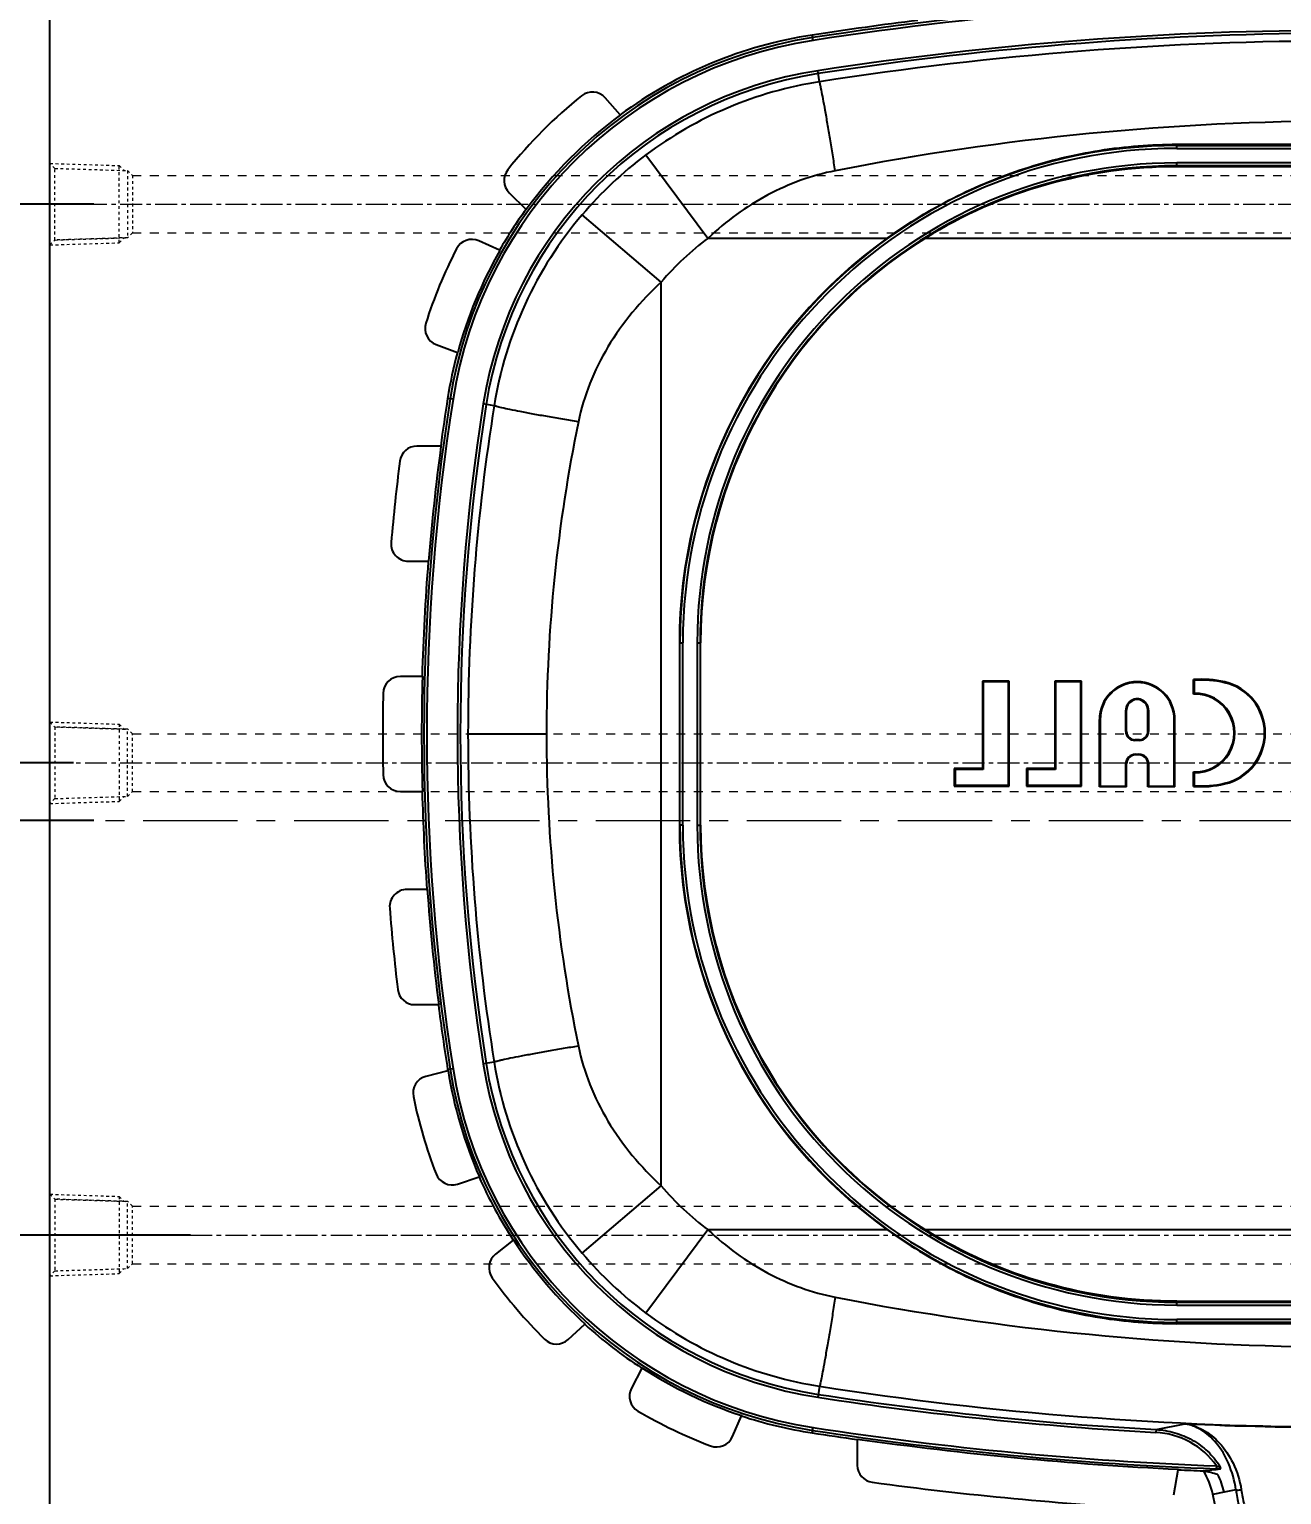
# Model space of a CAD drawing. Header units: millimetres. Extents: x 1937 to 4271, y -9032 to 1737.
# Drawn here: x 2656.3 to 2873.8, y -3274.7 to -3020.2 of the extents above; entities that cross this region are included whole.
import ezdxf

# ---------------------------------------------------------------- set-up
doc = ezdxf.new("R2010")
doc.units = ezdxf.units.MM
doc.header["$LTSCALE"] = 16.335
doc.header["$PDMODE"] = 3
doc.header["$PDSIZE"] = 0.3125
doc.linetypes.add('CENTER', pattern=[0.6, 0.375, -0.075, 0.075, -0.075])
doc.linetypes.add('HIDDEN', pattern=[0.2, 0.1, -0.1])
doc.layers.get('0').update_dxf_attribs({"linetype": 'CONTINUOUS'})
doc.layers.get('Defpoints').update_dxf_attribs({"linetype": 'CONTINUOUS'})
doc.layers.add('center', color=1, linetype='CENTER', lineweight=9)
doc.layers.add('cool', color=153, linetype='HIDDEN', lineweight=9)
doc.layers.add('DEFAULT_2', color=8, linetype='HIDDEN')
doc.layers.add('dim', color=3, linetype='CONTINUOUS')
doc.styles.get("Standard").update_dxf_attribs({"font": 'txt', "width": 0.8})
doc.dimstyles.new('副本 ISO-25-1', dxfattribs={"dimtxt": 10, "dimasz": 10, "dimexe": 0, "dimexo": 0, "dimgap": 0, "dimtad": 1, "dimtxsty": 'Standard', "dimcen": 0, "dimclrd": 6, "dimclre": 6, "dimclrt": 4, "dimazin": 0, "dimtfac": 1, "dimtofl": 0, "dimtmove": 0, "dimatfit": 3, "dimfxl": 0, "dimarcsym": 0})

# ---------------------------------------------------------------- blocks, each defined once
blk = doc.blocks.new('cool_jt_f12')
at = {"layer": 'cool', "ltscale": 0.3}
for p, q in [((0, 7.0785), (0.856, 6.2225)), ((0, 7.0785), (12, 6.7035)), ((0.856, 6.2225), (0.856, -6.2225)), ((13.5, 5.827375), (0.856, 6.2225)), ((0.856, 6.2225), (13.5, 5.827375)), ((12, 6.7035), (12.856, 5.8475)), ((12, 6.7035), (12, -6.7035)), ((14.327375, 5), (13.5, 5.827375)), ((13.5, -5.827375), (13.5, 5.827375)), ((14.327375, -5), (14.327375, 5)), ((13.5, -5.827375), (14.327375, -5)), ((0.856, -6.2225), (0, -7.0785)), ((0, -7.0785), (12, -6.7035)), ((0.856, -6.2225), (13.5, -5.827375)), ((12, -6.7035), (12.856, -5.8475))]:
    blk.add_line(p, q, dxfattribs=at)
blk = doc.blocks.new('7')
at = {"layer": 'cool', "ltscale": 0.932966}
for p, q in [((72.6, -1087.21), (493.94, -1087.21)), ((72.6, -1097.21), (493.94, -1097.21))]:
    blk.add_line(p, q, dxfattribs=at)
at = {"layer": 'cool', "color": 1, "linetype": 'CENTER', "ltscale": 0.621977}
blk.add_line((58.27, -1092.21), (508.27, -1092.21), dxfattribs=at)
at = {"layer": 'cool', "ltscale": 0.932966}
blk.add_blockref('cool_jt_f12', (58.27, -1092.21), dxfattribs=at)
blk = doc.blocks.new('*D171')
at = {"layer": 'Defpoints', "color": 0}
for p in [(2652.92, -3157.61), (2667.49, -3157.61), (2884.88, -3157.61)]:
    blk.add_point(p, dxfattribs=at)
at = {"layer": 'dim', "color": 6, "lineweight": -2}
blk.add_line((2667.49, -3157.61), (2650.92, -3157.61), dxfattribs=at)
at = {"layer": 'dim', "color": 4, "insert": (2651.92, -3155.11), "char_height": 5, "attachment_point": 5}
blk.add_mtext('0', dxfattribs=at)
blk = doc.blocks.new('*D172')
at = {"layer": 'Defpoints', "color": 0}
for p in [(2652.92, -3147.61), (2663.99, -3147.61), (2884.88, -3157.61)]:
    blk.add_point(p, dxfattribs=at)
at = {"layer": 'dim', "color": 6, "lineweight": -2}
blk.add_line((2663.99, -3147.61), (2648.25, -3147.61), dxfattribs=at)
at = {"layer": 'dim', "color": 4, "insert": (2650.58, -3145.11), "char_height": 5, "attachment_point": 5}
blk.add_mtext('10', dxfattribs=at)
blk = doc.blocks.new('*D173')
at = {"layer": 'Defpoints', "color": 0}
for p in [(2652.92, -3050.61), (2667.49, -3050.61), (2884.88, -3157.61)]:
    blk.add_point(p, dxfattribs=at)
at = {"layer": 'dim', "color": 6, "lineweight": -2}
blk.add_line((2667.49, -3050.61), (2644.25, -3050.61), dxfattribs=at)
at = {"layer": 'dim', "color": 4, "insert": (2648.58, -3048.11), "char_height": 5, "attachment_point": 5}
blk.add_mtext('107', dxfattribs=at)
blk = doc.blocks.new('*D174')
at = {"layer": 'Defpoints', "color": 0}
for p in [(2652.92, -2967.61), (2701.08, -2967.61, 0), (2884.88, -3157.61)]:
    blk.add_point(p, dxfattribs=at)
at = {"layer": 'dim', "color": 6, "lineweight": -2}
blk.add_line((2701.08, -2967.61), (2644.25, -2967.61), dxfattribs=at)
at = {"layer": 'dim', "color": 4, "insert": (2648.58, -2965.11), "char_height": 5, "attachment_point": 5}
blk.add_mtext('190', dxfattribs=at)
blk = doc.blocks.new('*D175')
at = {"layer": 'Defpoints', "color": 0}
for p in [(2884.88, -3157.61), (2652.92, -3229.61), (2684.31, -3229.61)]:
    blk.add_point(p, dxfattribs=at)
at = {"layer": 'dim', "color": 6, "lineweight": -2}
blk.add_line((2684.31, -3229.61), (2646.25, -3229.61), dxfattribs=at)
at = {"layer": 'dim', "color": 4, "insert": (2649.58, -3227.11), "char_height": 5, "attachment_point": 5}
blk.add_mtext('72', dxfattribs=at)
blk = doc.blocks.new('*D176')
at = {"layer": 'Defpoints', "color": 0}
for p in [(2884.88, -3157.61), (2652.92, -3307.61), (2687.79, -3307.61)]:
    blk.add_point(p, dxfattribs=at)
at = {"layer": 'dim', "color": 6, "lineweight": -2}
blk.add_line((2687.79, -3307.61), (2644.25, -3307.61), dxfattribs=at)
at = {"layer": 'dim', "color": 4, "insert": (2648.58, -3305.11), "char_height": 5, "attachment_point": 5}
blk.add_mtext('150', dxfattribs=at)
blk = doc.blocks.new('*D177')
at = {"layer": 'Defpoints', "color": 0}
for p in [(2884.88, -3157.61), (2709.88, -3353.65, 0), (2709.88, -3385.83)]:
    blk.add_point(p, dxfattribs=at)
at = {"layer": 'dim', "color": 6, "lineweight": -2}
blk.add_line((2709.88, -3353.65), (2709.88, -3395.16), dxfattribs=at)
at = {"layer": 'dim', "color": 4, "insert": (2707.38, -3390.49), "char_height": 5, "attachment_point": 5, "rotation": 90}
blk.add_mtext('175', dxfattribs=at)
blk = doc.blocks.new('*D178')
at = {"layer": 'Defpoints', "color": 0}
for p in [(2709.88, -2932.79), (2709.88, -2958.81, 0), (2884.88, -3157.61)]:
    blk.add_point(p, dxfattribs=at)
at = {"layer": 'dim', "color": 6, "lineweight": -2}
blk.add_line((2709.88, -2958.81), (2709.88, -2923.46), dxfattribs=at)
at = {"layer": 'dim', "color": 4, "insert": (2707.38, -2928.12), "char_height": 5, "attachment_point": 5, "rotation": 90}
blk.add_mtext('175', dxfattribs=at)
blk = doc.blocks.new('*D180')
at = {"layer": 'Defpoints', "color": 0}
for p in [(2884.88, -3157.61), (2657.57, -3347.61, 0), (2701.08, -3347.61, 0)]:
    blk.add_point(p, dxfattribs=at)
at = {"layer": 'dim', "color": 6, "lineweight": -2}
blk.add_line((2701.08, -3347.61), (2648.9, -3347.61), dxfattribs=at)
at = {"layer": 'dim', "color": 4, "insert": (2653.23, -3345.11), "char_height": 5, "attachment_point": 5}
blk.add_mtext('190', dxfattribs=at)

msp = doc.modelspace()

# ---------------------------------------------------------------- linework, layer by layer
at = {"color": 7, "linetype": 'Continuous'}
for p, q in [((2659.883, -3321.605), (2659.883, -2968.605)), ((2792.447, -3022.177), (2792.302, -3021.237)), ((2793.551, -3029.35), (2793.256, -3027.434)), ((2758.957, -3035.068), (2756.339, -3032.135)), ((2855.638, -3040.925), (2855.638, -3040.207)), ((2855.638, -3040.207), (2914.129, -3040.207)), ((2855.638, -3040.427), (2914.129, -3040.427)), ((2763.39, -3042.06), (2774.189, -3056.503)), ((2855.638, -3040.925), (2914.129, -3040.925)), ((2855.638, -3044.098), (2855.638, -3043.436)), ((2914.129, -3043.436), (2855.638, -3043.436)), ((2914.129, -3043.934), (2855.638, -3043.934)), ((2914.129, -3044.098), (2855.638, -3044.098)), ((2739.652, -3048.629), (2742.578, -3051.512)), ((2766.083, -3064.126), (2752.329, -3052.461)), ((2737.995, -3058.6), (2734.41, -3056.986)), ((2774.189, -3056.503), (2805.316, -3056.503)), ((2811.944, -3056.503), (2957.823, -3056.503)), ((2766.083, -3221.084), (2766.083, -3064.126)), ((2726.987, -3074.986), (2730.668, -3076.367)), ((2729.909, -3084.47), (2728.97, -3084.322)), ((2737.048, -3085.598), (2735.162, -3085.3)), ((2727.757, -3092.605), (2723.635, -3092.605)), ((2722.142, -3112.605), (2725.603, -3112.605)), ((2769.225, -3126.751), (2769.225, -3158.459)), ((2769.225, -3126.751), (2769.812, -3126.751)), ((2769.314, -3158.459), (2769.314, -3126.751)), ((2769.812, -3158.459), (2769.812, -3126.751)), ((2772.322, -3126.751), (2772.322, -3158.459)), ((2772.322, -3126.751), (2772.909, -3126.751)), ((2772.821, -3126.751), (2772.821, -3158.459)), ((2772.909, -3158.459), (2772.909, -3126.751)), ((2724.53, -3132.605), (2720.761, -3132.605)), ((2821.851, -3133.419), (2821.851, -3148.624)), ((2821.851, -3133.419), (2821.979, -3133.547)), ((2826.475, -3133.419), (2821.851, -3133.419)), ((2821.979, -3133.547), (2821.979, -3148.753)), ((2826.347, -3133.547), (2821.979, -3133.547)), ((2826.475, -3133.419), (2826.347, -3133.547)), ((2826.347, -3133.547), (2826.347, -3151.552)), ((2826.475, -3151.681), (2826.475, -3133.419)), ((2834.413, -3133.419), (2834.413, -3148.624)), ((2834.413, -3133.419), (2834.541, -3133.547)), ((2839.038, -3133.419), (2834.413, -3133.419)), ((2834.541, -3133.547), (2834.541, -3148.753)), ((2838.909, -3133.547), (2834.541, -3133.547)), ((2839.038, -3133.419), (2838.909, -3133.547)), ((2838.909, -3133.547), (2838.909, -3151.552)), ((2839.038, -3151.681), (2839.038, -3133.419)), ((2858.525, -3135.664), (2858.525, -3133.154)), ((2858.525, -3133.155), (2858.573, -3133.2)), ((2858.653, -3133.275), (2858.653, -3135.532)), ((2863.957, -3133.576), (2863.928, -3133.701)), ((2846.751, -3142.149), (2846.751, -3138.497)), ((2846.751, -3138.497), (2846.88, -3138.497)), ((2846.88, -3142.149), (2846.88, -3138.497)), ((2850.596, -3142.149), (2850.596, -3138.497)), ((2850.596, -3138.497), (2850.724, -3138.497)), ((2850.724, -3138.497), (2850.724, -3142.149)), ((2842.179, -3151.794), (2842.179, -3140.101)), ((2842.179, -3140.101), (2842.308, -3140.101)), ((2842.308, -3140.101), (2842.308, -3151.666)), ((2846.88, -3142.149), (2846.751, -3142.149)), ((2850.724, -3142.149), (2850.596, -3142.149)), ((2855.168, -3151.666), (2855.168, -3140.101)), ((2855.168, -3140.101), (2855.296, -3140.101)), ((2855.296, -3151.794), (2855.296, -3140.101)), ((2732.502, -3142.605), (2746.13, -3142.605)), ((2848.339, -3143.737), (2848.339, -3143.608)), ((2849.137, -3143.608), (2848.339, -3143.608)), ((2849.137, -3143.737), (2848.339, -3143.737)), ((2849.137, -3143.608), (2849.137, -3143.737)), ((2848.439, -3146.254), (2848.439, -3146.126)), ((2848.439, -3146.126), (2849.036, -3146.126)), ((2849.036, -3146.254), (2848.439, -3146.254)), ((2849.036, -3146.126), (2849.036, -3146.254)), ((2816.969, -3148.624), (2816.969, -3151.681)), ((2816.969, -3148.624), (2817.098, -3148.753)), ((2821.851, -3148.624), (2816.969, -3148.624)), ((2817.098, -3148.753), (2817.098, -3151.552)), ((2821.979, -3148.753), (2817.098, -3148.753)), ((2821.851, -3148.624), (2821.979, -3148.753)), ((2829.532, -3148.624), (2829.532, -3151.681)), ((2829.532, -3148.624), (2829.66, -3148.753)), ((2834.413, -3148.624), (2829.532, -3148.624)), ((2829.66, -3148.753), (2829.66, -3151.552)), ((2834.541, -3148.753), (2829.66, -3148.753)), ((2834.413, -3148.624), (2834.541, -3148.753)), ((2846.751, -3151.666), (2846.751, -3147.813)), ((2846.751, -3147.813), (2846.88, -3147.813)), ((2846.88, -3151.794), (2846.88, -3147.813)), ((2850.596, -3151.794), (2850.596, -3147.813)), ((2850.596, -3147.813), (2850.724, -3147.813)), ((2850.724, -3147.813), (2850.724, -3151.666)), ((2858.525, -3151.7), (2858.525, -3149.199)), ((2858.653, -3149.323), (2858.653, -3151.58)), ((2720.761, -3152.605), (2724.53, -3152.605)), ((2816.969, -3151.681), (2817.098, -3151.552)), ((2816.969, -3151.681), (2826.475, -3151.681)), ((2826.347, -3151.552), (2817.098, -3151.552)), ((2826.475, -3151.681), (2826.347, -3151.552)), ((2829.532, -3151.681), (2829.66, -3151.552)), ((2829.532, -3151.681), (2839.038, -3151.681)), ((2838.909, -3151.552), (2829.66, -3151.552)), ((2839.038, -3151.681), (2838.909, -3151.552)), ((2842.179, -3151.794), (2842.308, -3151.666)), ((2846.88, -3151.794), (2842.179, -3151.794)), ((2842.308, -3151.666), (2846.751, -3151.666)), ((2846.88, -3151.794), (2846.751, -3151.666)), ((2850.596, -3151.794), (2850.724, -3151.666)), ((2855.296, -3151.794), (2850.596, -3151.794)), ((2850.724, -3151.666), (2855.168, -3151.666)), ((2855.296, -3151.794), (2855.168, -3151.666)), ((2863.957, -3151.279), (2863.928, -3151.154)), ((2769.812, -3158.459), (2769.314, -3158.459)), ((2772.322, -3158.459), (2772.909, -3158.459)), ((2725.373, -3169.605), (2721.891, -3169.605)), ((2723.27, -3189.605), (2727.364, -3189.605)), ((2729.02, -3201.082), (2725.197, -3202.076)), ((2729.909, -3200.74), (2729.022, -3200.88)), ((2737.048, -3199.612), (2735.162, -3199.91)), ((2730.697, -3220.754), (2734.431, -3219.523)), ((2752.329, -3232.749), (2766.083, -3221.084)), ((2774.189, -3228.708), (2763.39, -3243.151)), ((2805.316, -3228.708), (2774.189, -3228.708)), ((2957.823, -3228.708), (2811.944, -3228.708)), ((2740.36, -3230.484), (2737.286, -3232.935)), ((2855.638, -3241.112), (2914.129, -3241.112)), ((2855.638, -3241.774), (2855.638, -3241.112)), ((2855.638, -3241.276), (2914.129, -3241.276)), ((2855.638, -3241.774), (2914.129, -3241.774)), ((2914.129, -3244.285), (2855.638, -3244.285)), ((2855.638, -3245.003), (2855.638, -3244.285)), ((2749.908, -3247.76), (2752.818, -3245.117)), ((2914.129, -3244.783), (2855.638, -3244.783)), ((2914.129, -3245.003), (2855.638, -3245.003)), ((2762.693, -3252.719), (2760.882, -3256.208)), ((2793.551, -3255.86), (2793.256, -3257.777)), ((2778.443, -3264.618), (2780.026, -3261.019)), ((2792.302, -3263.973), (2792.447, -3263.033)), ((2852.013, -3263.387), (2851.986, -3263.887)), ((2852.012, -3263.387), (2857.021, -3262.375)), ((2800.126, -3265.125), (2800.126, -3269.576)), ((2862.496, -3269.692), (2862.478, -3270.193)), ((2855.076, -3274.699), (2855.841, -3270.362)), ((2873.484, -3329.941), (2861.866, -3274.628)), ((2863.819, -3274.235), (2861.87, -3274.648)), ((2865.889, -3273.855), (2863.823, -3274.255))]:
    msp.add_line(p, q, dxfattribs=at)
for centre, radius, start, end in [((2884.883, -3622.815), 608.21, 81.250991, 98.749002), ((2884.883, -3622.815), 607.708, 81.250991, 98.749002), ((2884.883, -3622.815), 608.659, 97.004012, 98.749002), ((2884.883, -3622.815), 602.39, 81.250991, 98.749002), ((2803.83, -3096.144), 75.339, 98.749, 171.02638), ((2803.83, -3096.144), 74.837, 98.749, 171.02638), ((2803.83, -3096.144), 75.788, 98.749, 126.30571), ((2884.883, -3622.815), 601.889, 81.250991, 98.749002), ((2885.02, -3616.212), 593.947, 90.013165, 98.858895), ((2803.83, -3096.144), 69.519, 98.749, 171.02638), ((2803.83, -3096.144), 69.018, 98.749, 171.02638), ((2803.974, -3096.228), 67.685, 98.85831, 126.84122), ((2803.83, -3096.144), 82.488, 128.72791, 141.34408), ((2754.101, -3034.133), 3, 41.74901, 128.72791), ((2803.83, -3096.144), 75.736, 126.30193, 143.92674), ((2885.135, -3498.242), 462.057, 90.0312, 101.08543), ((2855.638, -3126.751), 86.324, 90, 180), ((2803.83, -3096.144), 67.531, 126.78658, 139.69559), ((2855.638, -3126.751), 85.826, 90, 180), ((2741.757, -3046.492), 3, 141.34408, 225.43065), ((2855.638, -3126.751), 83.315, 90, 180), ((2855.638, -3126.751), 82.817, 90, 180), ((2803.926, -3096.347), 67.737, 139.61669, 170.86876), ((2803.83, -3096.144), 75.788, 143.92082, 150.30571), ((2803.83, -3096.144), 82.488, 152.72791, 162.45174), ((2733.178, -3059.721), 3, 65.74901, 152.72791), ((2803.83, -3096.144), 49.497, 126.78658, 139.69559), ((2855.638, -3126.751), 86.413, 125.61544, 180), ((2855.638, -3126.751), 82.729, 121.88131, 180), ((2803.83, -3096.144), 75.736, 150.30193, 164.87774), ((2728.041, -3072.177), 3, 162.45174, 249.43065), ((2803.83, -3096.144), 75.788, 164.87396, 171.02638), ((3098.054, -3142.605), 373.209, 171.02638, 188.97361), ((3098.054, -3142.605), 372.707, 171.02638, 188.97361), ((3098.054, -3142.605), 373.658, 171.02638, 172.31005), ((3098.054, -3142.605), 367.389, 171.02638, 188.97361), ((3098.054, -3142.605), 366.888, 171.02638, 188.97361), ((3092.933, -3142.665), 360.431, 170.89, 179.99047), ((3014.836, -3142.749), 268.706, 168.33317, 179.96941), ((2723.635, -3095.605), 3, 90, 172.84521), ((3098.054, -3142.605), 373.605, 172.30896, 175.39427), ((3098.054, -3142.605), 380.358, 172.84521, 174.98306), ((2722.142, -3109.605), 3, 174.98306, 270), ((3098.054, -3142.605), 373.658, 175.39491, 178.46644), ((2720.761, -3135.605), 3, 90, 178.9371), ((3098.054, -3142.605), 373.605, 178.46622, 181.53377), ((2848.738, -3140.101), 6.559, 0, 180), ((2848.738, -3140.101), 6.43, 0, 180), ((2859.859, -3151.2), 18.094, 76.91034, 94.22899), ((2859.859, -3151.2), 17.965, 76.91034, 93.84918), ((2861.899, -3142.428), 8.959, 283.08971, 76.91039), ((2861.899, -3142.428), 9.088, 283.08971, 76.91039), ((3098.054, -3142.605), 380.358, 178.9371, 181.0629), ((2848.738, -3138.497), 1.986, 0.00003, 180.00003), ((2848.738, -3138.497), 1.858, 0.00003, 180.00003), ((2872.254, -3148.861), 19.044, 135.5774, 136.13193), ((2858.793, -3142.428), 6.769, 267.73601, 92.26646), ((2858.793, -3142.428), 6.897, 268.8426, 91.15739), ((2848.339, -3142.149), 1.587, 180, 270), ((2848.339, -3142.149), 1.459, 180, 270), ((2849.137, -3142.149), 1.587, 270, 360), ((2849.137, -3142.149), 1.459, 270, 360), ((3092.912, -3142.547), 360.411, 180.00926, 189.11026), ((3014.836, -3142.462), 268.706, 180.03058, 191.66682), ((2848.439, -3147.813), 1.688, 90, 180), ((2848.439, -3147.813), 1.559, 90, 180), ((2849.036, -3147.813), 1.688, 360, 90), ((2849.036, -3147.813), 1.559, 360, 90), ((2720.761, -3149.605), 3, 181.0629, 270), ((3098.054, -3142.605), 373.658, 181.53356, 184.14373), ((2859.859, -3133.656), 18.094, 265.77065, 283.08971), ((2822.53, -3112.945), 52.892, 312.88516, 313.07524), ((2859.859, -3133.656), 17.965, 266.15081, 283.08971), ((2855.638, -3158.459), 86.413, 180, 234.38456), ((2855.638, -3158.459), 86.324, 180, 270), ((2855.638, -3158.459), 85.826, 180, 270), ((2855.638, -3158.459), 83.315, 180, 270), ((2855.638, -3158.459), 82.817, 180, 270), ((2855.638, -3158.459), 82.729, 180, 238.11868), ((2721.891, -3172.605), 3, 90, 184.55984), ((3098.054, -3142.605), 373.605, 184.14431, 187.22703), ((3098.054, -3142.605), 380.358, 184.55984, 186.69594), ((2723.27, -3186.605), 3, 186.69594, 270), ((3098.054, -3142.605), 373.658, 187.22601, 188.97361), ((2803.83, -3189.067), 75.788, 188.97361, 189.12605), ((2803.83, -3189.067), 75.736, 189.12227, 203.69808), ((2803.83, -3189.067), 75.339, 188.97361, 261.25099), ((2803.83, -3189.067), 74.837, 188.97361, 261.25099), ((2803.83, -3189.067), 69.519, 188.97361, 261.25099), ((2803.83, -3189.067), 69.018, 188.97361, 261.25099), ((2803.927, -3188.863), 67.737, 189.13131, 220.38323), ((2725.951, -3204.98), 3, 104.56935, 191.54826), ((2803.83, -3189.067), 82.488, 191.54826, 201.27209), ((2729.758, -3217.905), 3, 201.27209, 288.25099), ((2803.83, -3189.067), 75.788, 203.6943, 213.12605), ((2803.83, -3189.067), 49.497, 220.30441, 233.21341), ((2803.83, -3189.067), 75.736, 213.12227, 227.69808), ((2739.157, -3235.28), 3, 128.56935, 215.54826), ((2803.83, -3189.067), 67.531, 220.30441, 233.21341), ((2803.83, -3189.067), 82.488, 215.54826, 225.27209), ((2885.135, -2786.968), 462.057, 258.91456, 269.96879), ((2803.974, -3188.982), 67.685, 233.1588, 261.14165), ((2803.83, -3189.067), 75.788, 227.6943, 237.12605), ((2747.891, -3245.54), 3, 225.27209, 312.25099), ((2803.83, -3189.067), 75.736, 237.12227, 251.69808), ((2763.545, -3257.59), 3, 152.56935, 239.54826), ((2885.02, -2668.998), 593.947, 261.141097, 269.986828), ((2884.883, -2662.396), 602.39, 261.250991, 266.869428), ((2884.883, -2662.396), 601.889, 261.250991, 266.869428), ((2803.83, -3189.067), 82.488, 239.54826, 249.27209), ((2803.83, -3189.067), 75.788, 251.6943, 261.25099), ((2775.697, -3263.41), 3, 249.27209, 336.25099), ((2884.883, -2662.396), 608.659, 261.250991, 261.995449), ((2884.883, -2662.396), 608.21, 261.250991, 267.88883), ((2884.883, -2662.396), 607.708, 261.250991, 267.888772), ((2884.883, -2662.396), 600.625, 267.341307, 272.658686), ((2884.883, -2662.396), 608.565, 261.994201, 267.266224), ((2803.126, -3269.576), 3, 180, 262.33124), ((2867.694, -3256.516), 14.164, 248.47168, 249.12794), ((2866.988, -3258.37), 12.18, 249.12379, 249.86293), ((2851.722, -3277.015), 13.507, 31.55622, 32.74784), ((2884.883, -2662.396), 608.659, 267.265092, 267.680884), ((2792.993, -2697.417), 577.073, 276.693294, 276.983182), ((2742.68, -3741.822), 485.71, 75.68619, 75.99147), ((2849.145, -3277.309), 13, 11.90232, 31.29408), ((2863.478, -3243.099), 27.113, 267.8849, 268.40799), ((2851.106, -3276.935), 12.996, 11.9003, 26.23705), ((2884.883, -2662.396), 615.659, 262.331239, 266.934695), ((2910.953, -3267.1), 45.567, 188.5251, 191.89474), ((2906.234, -3267.407), 39.936, 189.26814, 192.85923)]:
    msp.add_arc(centre, radius, start, end, dxfattribs=at)
for points, knots in [([(2796.294, -3044.806), (2796.148, -3043.884), (2795.854, -3042.042), (2795.409, -3039.322), (2794.974, -3036.733), (2794.572, -3034.406), (2794.219, -3032.455), (2793.962, -3031.109), (2793.79, -3030.282), (2793.696, -3029.856), (2793.62, -3029.56), (2793.575, -3029.405), (2793.551, -3029.35)], [0, 0, 0, 0, 0.1783259, 0.356529, 0.5265795, 0.6797221, 0.8077539, 0.9054044, 0.9415543, 0.9692082, 0.9886031, 1, 1, 1, 1]), ([(2805.316, -3056.503), (2808.955, -3053.896), (2816.639, -3049.227), (2829.091, -3044.074), (2842.194, -3040.917), (2851.161, -3040.207), (2855.638, -3040.207)], [0, 0, 0, 0, 0.2500596, 0.4999642, 0.7499153, 1, 1, 1, 1]), ([(2796.294, -3044.806), (2792.231, -3045.599), (2784.184, -3048.528), (2777.312, -3053.576), (2774.19, -3056.503)], [0, 0, 0, 0, 0.491676, 1, 1, 1, 1]), ([(2855.638, -3044.098), (2847.993, -3044.098), (2832.632, -3046.209), (2818.434, -3052.466), (2811.944, -3056.503)], [0, 0, 0, 0, 0.5000466, 1, 1, 1, 1]), ([(2766.083, -3064.126), (2762.499, -3067.419), (2757.761, -3073.055), (2753.507, -3081.634), (2752.149, -3086.14), (2751.682, -3088.411)], [0, 0, 0, 0, 0.5099475, 0.7570947, 1, 1, 1, 1]), ([(2751.682, -3088.411), (2750.779, -3088.262), (2748.987, -3087.961), (2746.362, -3087.508), (2743.9, -3087.067), (2741.713, -3086.66), (2739.9, -3086.302), (2738.659, -3086.039), (2737.901, -3085.86), (2737.511, -3085.759), (2737.24, -3085.677), (2737.098, -3085.625), (2737.048, -3085.598)], [0, 0, 0, 0, 0.1841417, 0.3654665, 0.5359663, 0.6875567, 0.8129094, 0.90779, 0.9428449, 0.9696984, 0.9886394, 1, 1, 1, 1]), ([(2858.573, -3133.2), (2858.582, -3133.209), (2858.586, -3133.227), (2858.607, -3133.242), (2858.636, -3133.227), (2858.641, -3133.264), (2858.653, -3133.275)], [0, 0, 0, 0, 0.3070212, 0.4539311, 0.5843489, 1, 1, 1, 1]), ([(2858.525, -3149.191), (2858.53, -3149.197), (2858.532, -3149.209), (2858.545, -3149.219), (2858.564, -3149.209), (2858.566, -3149.234), (2858.573, -3149.241)], [0, 0, 0, 0, 0.3125791, 0.4554851, 0.5796563, 1, 1, 1, 1]), ([(2858.573, -3149.241), (2858.582, -3149.251), (2858.586, -3149.27), (2858.607, -3149.287), (2858.638, -3149.271), (2858.641, -3149.311), (2858.653, -3149.323)], [0, 0, 0, 0, 0.3123605, 0.455372, 0.5795589, 1, 1, 1, 1]), ([(2751.682, -3196.8), (2750.802, -3196.945), (2749.049, -3197.239), (2746.469, -3197.684), (2744.023, -3198.12), (2741.829, -3198.528), (2739.989, -3198.89), (2738.718, -3199.158), (2737.935, -3199.342), (2737.53, -3199.446), (2737.248, -3199.531), (2737.099, -3199.584), (2737.048, -3199.612)], [0, 0, 0, 0, 0.1793932, 0.3575732, 0.5269141, 0.6791816, 0.8066489, 0.9042196, 0.9405358, 0.9684626, 0.9882015, 1, 1, 1, 1]), ([(2751.682, -3196.8), (2752.149, -3199.07), (2753.507, -3203.576), (2757.761, -3212.156), (2762.499, -3217.791), (2766.083, -3221.084)], [0, 0, 0, 0, 0.2429053, 0.4900525, 1, 1, 1, 1]), ([(2774.189, -3228.708), (2777.312, -3231.635), (2784.184, -3236.682), (2792.231, -3239.612), (2796.294, -3240.404)], [0, 0, 0, 0, 0.508324, 1, 1, 1, 1]), ([(2805.316, -3228.708), (2808.955, -3231.314), (2816.638, -3235.984), (2829.091, -3241.136), (2842.194, -3244.294), (2851.161, -3245.003), (2855.638, -3245.003)], [0, 0, 0, 0, 0.250062, 0.4999682, 0.7499178, 1, 1, 1, 1]), ([(2855.638, -3241.112), (2847.993, -3241.112), (2832.632, -3239.001), (2818.434, -3232.745), (2811.944, -3228.708)], [0, 0, 0, 0, 0.5000412, 1, 1, 1, 1]), ([(2796.294, -3240.404), (2796.145, -3241.345), (2795.845, -3243.219), (2795.395, -3245.975), (2794.957, -3248.578), (2794.555, -3250.899), (2794.206, -3252.828), (2793.953, -3254.15), (2793.784, -3254.957), (2793.692, -3255.37), (2793.618, -3255.657), (2793.574, -3255.807), (2793.551, -3255.86)], [0, 0, 0, 0, 0.1819671, 0.3626187, 0.5335897, 0.6862199, 0.8126054, 0.908159, 0.9433299, 0.9701539, 0.988935, 1, 1, 1, 1]), ([(2862.496, -3269.691), (2861.342, -3267.993), (2858.15, -3265.128), (2854.039, -3264), (2851.986, -3263.887)], [0, 0, 0, 0, 0.4996321, 1, 1, 1, 1]), ([(2852.012, -3263.387), (2853.111, -3263.447), (2855.303, -3263.818), (2858.374, -3265.103), (2861.065, -3267.069), (2862.488, -3268.783), (2863.083, -3269.709)], [0, 0, 0, 0, 0.2500267, 0.4999802, 0.7499098, 1, 1, 1, 1]), ([(2865.889, -3273.855), (2865.658, -3272.271), (2864.864, -3269.369), (2863.019, -3266.25), (2861.255, -3264.427), (2859.516, -3263.128), (2858.016, -3262.54), (2857.022, -3262.375)], [0, 0, 0, 0, 0.3117335, 0.5784993, 0.6957021, 0.8036966, 1, 1, 1, 1]), ([(2857.023, -3262.375), (2858.111, -3262.536), (2860.359, -3263.331), (2863.298, -3265.733), (2865.663, -3269.323), (2866.561, -3272.253), (2866.819, -3273.839)], [0, 0, 0, 0, 0.2060846, 0.4352824, 0.6991661, 1, 1, 1, 1]), ([(2863.232, -3269.947), (2863.169, -3269.936), (2863.023, -3269.886), (2862.879, -3269.836), (2862.795, -3269.806)], [0, 0, 0, 0, 0.4175164, 1, 1, 1, 1]), ([(2863.153, -3270.209), (2863.171, -3270.207), (2863.209, -3270.189), (2863.239, -3270.127), (2863.246, -3270.044), (2863.239, -3269.981), (2863.232, -3269.947)], [0, 0, 0, 0, 0.1787436, 0.3808304, 0.6505699, 1, 1, 1, 1]), ([(2865.889, -3273.855), (2865.935, -3273.871), (2866.057, -3273.886), (2866.367, -3273.893), (2866.631, -3273.866), (2866.819, -3273.839)], [0, 0, 0, 0, 0.1540782, 0.3896039, 1, 1, 1, 1])]:
    msp.add_open_spline(points, degree=3, knots=knots, dxfattribs=at)
at = {"layer": 'center', "color": 1, "linetype": 'CENTER', "ltscale": 2.674503}
msp.add_line((2649.883, -3157.605), (3119.883, -3157.605), dxfattribs=at)
at = {"layer": 'DEFAULT_2', "color": 8, "linetype": 'HIDDEN'}
for p, q in [((2758.992, -3035.108), (2758.957, -3035.068)), ((2742.578, -3051.512), (2742.616, -3051.549)), ((2738.043, -3058.622), (2737.995, -3058.6)), ((2730.668, -3076.367), (2730.717, -3076.386)), ((2727.81, -3092.605), (2727.757, -3092.605)), ((2725.655, -3112.605), (2725.603, -3112.605)), ((2724.583, -3132.605), (2724.53, -3132.605)), ((2724.53, -3152.605), (2724.583, -3152.605)), ((2769.314, -3158.459), (2769.225, -3158.459)), ((2725.373, -3169.605), (2725.426, -3169.605)), ((2727.364, -3189.605), (2727.417, -3189.605)), ((2729.022, -3200.88), (2728.97, -3200.888)), ((2729.053, -3201.074), (2729.02, -3201.082)), ((2734.431, -3219.523), (2734.481, -3219.506)), ((2740.401, -3230.451), (2740.36, -3230.484)), ((2752.818, -3245.117), (2752.857, -3245.081)), ((2762.717, -3252.672), (2762.693, -3252.719)), ((2780.026, -3261.019), (2780.047, -3260.971)), ((2800.126, -3265.03), (2800.126, -3265.125)), ((2855.841, -3270.362), (2855.858, -3270.268))]:
    msp.add_line(p, q, dxfattribs=at)
msp.add_arc((2863.295, -3250.561), 19.648, 268.33948, 269.58661, dxfattribs=at)

# ---------------------------------------------------------------- block references
at = {"xscale": -1, "rotation": 180}
msp.add_blockref('7', (2601.616, -4142.815), dxfattribs=at)
for p in [(2601.616, -2055.395), (2601.616, -2137.395)]:
    msp.add_blockref('7', p)

# ---------------------------------------------------------------- dimensions: what is measured, and where the dimension line sits
at = {"layer": 'dim'}
for feature_location, offset, dtype, origin, picture, middle in [((2709.883, -2958.805, 0), (0, 26.016), 1, (2884.883, -3157.605), '*D178', (2707.383, -2928.123)), ((2701.083, -2967.605, 0), (-48.165, 0), 0, (2884.883, -3157.605), '*D174', (2648.585, -2965.105)), ((2667.486, -3050.605), (-14.568, 0), 0, (2884.883, -3157.605), '*D173', (2648.585, -3048.105)), ((2663.986, -3147.605), (-11.067, 0), 0, (2884.883, -3157.605), '*D172', (2650.585, -3145.105)), ((2667.486464151, -3157.605182858), (-14.568177513, 0), 0, (2884.883305811, -3157.605182858), '*D171', (2651.918286638, -3155.105182858)), ((2687.792, -3307.605), (-34.873, 0), 0, (2884.883, -3157.605), '*D176', (2648.585, -3305.105)), ((2684.306, -3229.605), (-31.388, 0), 0, (2884.883, -3157.605), '*D175', (2649.585, -3227.105)), ((2701.083, -3347.605, 0), (-43.517, 0), 0, (2884.883, -3157.605), '*D180', (2653.233, -3345.105)), ((2709.883, -3353.649, 0), (0, -32.179), 1, (2884.883, -3157.605), '*D177', (2707.383, -3390.495))]:
    dim = msp.add_ordinate_dim(feature_location=feature_location, offset=offset, dtype=dtype, origin=origin, dimstyle='副本 ISO-25-1', override={"dimtxt": 5, "dimasz": 2, "dimfxl": 1.25, "dimarcsym": 1}, dxfattribs=at)
    dim.commit()
    dim.dimension.update_dxf_attribs({"geometry": picture, "text_midpoint": middle})

doc.saveas('drawing.dxf')
